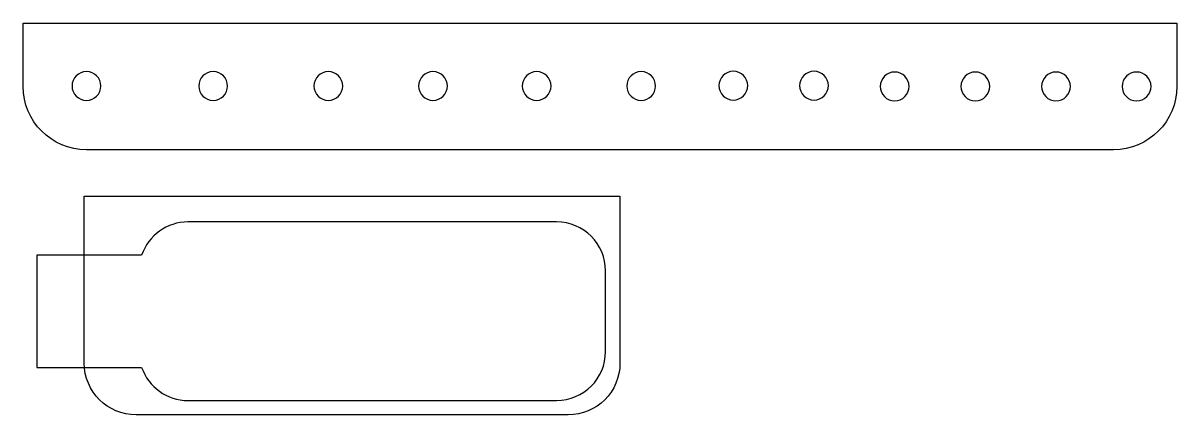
# Model space of a CAD drawing. Extents: x 0 to 200, y 0 to 68.
import ezdxf

# ---------------------------------------------------------------- set-up
doc = ezdxf.new("R2010")
doc.units = 0
doc.layers.add('LAYER_1', color=7, linetype='CONTINUOUS')

# ---------------------------------------------------------------- blocks, each defined once
blk = doc.blocks.new('BLOCK_2')
at = {"layer": 'LAYER_1', "color": 7}
blk.add_open_spline([(189.31, 68.02), (189.31, 68.02), (11, 68.02), (11, 68.02), (11, 68.02), (0, 68.02), (0, 68.02), (0, 68.02), (0, 57.02), (0, 57.02), (0, 50.97), (4.95, 46.02), (11, 46.02), (11, 46.02), (189.31, 46.02), (189.31, 46.02), (195.36, 46.02), (200.31, 50.97), (200.31, 57.02), (200.31, 57.02), (200.31, 68.02), (200.31, 68.02), (200.31, 68.02), (189.31, 68.02), (189.31, 68.02)], degree=3, knots=[0, 0, 0, 0, 1, 1, 1, 2, 2, 2, 3, 3, 3, 4, 4, 4, 5, 5, 5, 6, 6, 6, 7, 7, 7, 8, 8, 8, 8], dxfattribs=at)
at = {"layer": 'LAYER_1', "color": 250}
for points in [[(13.5, 57.09), (13.5, 55.71), (12.38, 54.59), (11, 54.59), (9.62, 54.59), (8.5, 55.71), (8.5, 57.09), (8.5, 58.47), (9.62, 59.59), (11, 59.59), (12.38, 59.59), (13.5, 58.47), (13.5, 57.09)], [(35.5, 57.09), (35.5, 55.71), (34.38, 54.59), (33, 54.59), (31.62, 54.59), (30.5, 55.71), (30.5, 57.09), (30.5, 58.47), (31.62, 59.59), (33, 59.59), (34.38, 59.59), (35.5, 58.47), (35.5, 57.09)], [(55.5, 57.09), (55.5, 55.71), (54.38, 54.59), (53, 54.59), (51.62, 54.59), (50.5, 55.71), (50.5, 57.09), (50.5, 58.47), (51.62, 59.59), (53, 59.59), (54.38, 59.59), (55.5, 58.47), (55.5, 57.09)], [(73.66, 57.09), (73.66, 55.71), (72.54, 54.59), (71.16, 54.59), (69.78, 54.59), (68.66, 55.71), (68.66, 57.09), (68.66, 58.47), (69.78, 59.59), (71.16, 59.59), (72.54, 59.59), (73.66, 58.47), (73.66, 57.09)], [(91.66, 57.09), (91.66, 55.71), (90.54, 54.59), (89.16, 54.59), (87.78, 54.59), (86.66, 55.71), (86.66, 57.09), (86.66, 58.47), (87.78, 59.59), (89.16, 59.59), (90.54, 59.59), (91.66, 58.47), (91.66, 57.09)], [(109.81, 57.09), (109.81, 55.71), (108.69, 54.59), (107.31, 54.59), (105.93, 54.59), (104.81, 55.71), (104.81, 57.09), (104.81, 58.47), (105.93, 59.59), (107.31, 59.59), (108.69, 59.59), (109.81, 58.47), (109.81, 57.09)], [(125.81, 57.16), (125.81, 55.78), (124.69, 54.66), (123.31, 54.66), (121.93, 54.66), (120.81, 55.78), (120.81, 57.16), (120.81, 58.54), (121.93, 59.66), (123.31, 59.66), (124.69, 59.66), (125.81, 58.54), (125.81, 57.16)], [(139.81, 57.16), (139.81, 55.78), (138.69, 54.66), (137.31, 54.66), (135.93, 54.66), (134.81, 55.78), (134.81, 57.16), (134.81, 58.54), (135.93, 59.66), (137.31, 59.66), (138.69, 59.66), (139.81, 58.54), (139.81, 57.16)], [(153.81, 57.02), (153.81, 55.64), (152.69, 54.52), (151.31, 54.52), (149.93, 54.52), (148.81, 55.64), (148.81, 57.02), (148.81, 58.4), (149.93, 59.52), (151.31, 59.52), (152.69, 59.52), (153.81, 58.4), (153.81, 57.02)], [(167.81, 57.02), (167.81, 55.64), (166.69, 54.52), (165.31, 54.52), (163.93, 54.52), (162.81, 55.64), (162.81, 57.02), (162.81, 58.4), (163.93, 59.52), (165.31, 59.52), (166.69, 59.52), (167.81, 58.4), (167.81, 57.02)], [(181.81, 57.02), (181.81, 55.64), (180.69, 54.52), (179.31, 54.52), (177.93, 54.52), (176.81, 55.64), (176.81, 57.02), (176.81, 58.4), (177.93, 59.52), (179.31, 59.52), (180.69, 59.52), (181.81, 58.4), (181.81, 57.02)], [(195.81, 57.02), (195.81, 55.64), (194.69, 54.52), (193.31, 54.52), (191.93, 54.52), (190.81, 55.64), (190.81, 57.02), (190.81, 58.4), (191.93, 59.52), (193.31, 59.52), (194.69, 59.52), (195.81, 58.4), (195.81, 57.02)]]:
    blk.add_open_spline(points, degree=3, knots=[0, 0, 0, 0, 1, 1, 1, 2, 2, 2, 3, 3, 3, 4, 4, 4, 4], dxfattribs=at)

msp = doc.modelspace()

# ---------------------------------------------------------------- linework, layer by layer
at = {"layer": 'LAYER_1', "color": 7}
for points, knots in [([(94.62, 38), (94.62, 38), (19.62, 38), (19.62, 38), (19.62, 38), (10.62, 38), (10.62, 38), (10.62, 38), (10.62, 29), (10.62, 29), (10.62, 29), (10.62, 19), (10.62, 19), (10.62, 19), (10.62, 9), (10.62, 9), (10.62, 4.05), (14.67, 0), (19.62, 0), (19.62, 0), (94.62, 0), (94.62, 0), (99.57, 0), (103.62, 4.05), (103.62, 9), (103.62, 9), (103.62, 19), (103.62, 19), (103.62, 19), (103.62, 29), (103.62, 29), (103.62, 29), (103.62, 38), (103.62, 38), (103.62, 38), (94.62, 38), (94.62, 38)], [0, 0, 0, 0, 1, 1, 1, 2, 2, 2, 3, 3, 3, 4, 4, 4, 5, 5, 5, 6, 6, 6, 7, 7, 7, 8, 8, 8, 9, 9, 9, 10, 10, 10, 11, 11, 11, 12, 12, 12, 12]), ([(28.62, 2.5), (25.01, 2.5), (21.76, 4.85), (20.58, 8.25), (20.58, 8.25), (2.38, 8.25), (2.38, 8.25), (2.38, 8.25), (2.38, 27.75), (2.38, 27.75), (2.38, 27.75), (20.58, 27.75), (20.58, 27.75), (21.76, 31.15), (25.01, 33.5), (28.62, 33.5), (28.62, 33.5), (92.62, 33.5), (92.62, 33.5), (97.31, 33.5), (101.12, 29.69), (101.12, 25), (101.12, 25), (101.12, 11), (101.12, 11), (101.12, 6.31), (97.31, 2.5), (92.62, 2.5), (92.62, 2.5), (28.62, 2.5), (28.62, 2.5)], [0, 0, 0, 0, 1, 1, 1, 2, 2, 2, 3, 3, 3, 4, 4, 4, 5, 5, 5, 6, 6, 6, 7, 7, 7, 8, 8, 8, 9, 9, 9, 10, 10, 10, 10])]:
    msp.add_open_spline(points, degree=3, knots=knots, dxfattribs=at)

# ---------------------------------------------------------------- block references
at = {"layer": 'LAYER_1'}
msp.add_blockref('BLOCK_2', (0, 0), dxfattribs=at)

doc.saveas('drawing.dxf')
